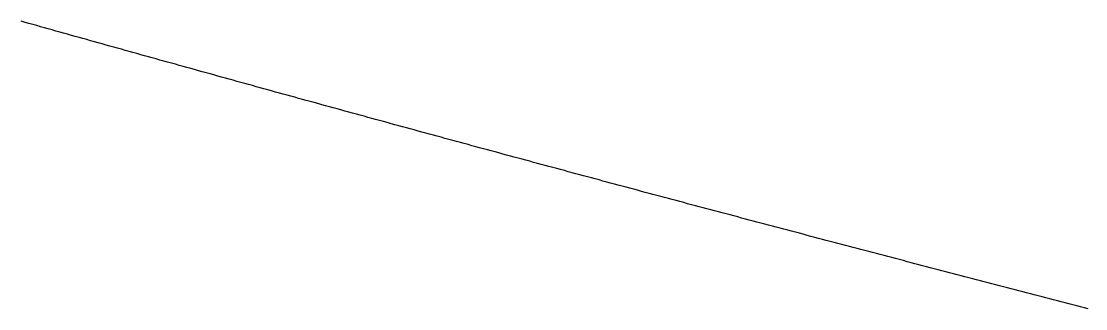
# Model space of a CAD drawing. Header units: metres. Extents: x 0.1 to 1.27, y -0.09 to 0.1.
# Drawn here: x 0.0983 to 0.1718, y -0.0489 to -0.0291 of the extents above; entities that cross this region are included whole.
import ezdxf

# ---------------------------------------------------------------- set-up
doc = ezdxf.new("R2010")
doc.units = ezdxf.units.M

msp = doc.modelspace()

# ---------------------------------------------------------------- linework, layer by layer
at = {"layer": 'CURVE', "color": 4}
msp.add_polyline3d([(0.17193157157157157, -0.04893664700512366, 3.7573183511467474), (0.17166582582582582, -0.04886814192228965, 3.7625223931843466), (0.1714000800800801, -0.048799614752737565, 3.767726435221946), (0.17113433433433434, -0.04873106549646742, 3.7729304772595453), (0.17086858858858858, -0.048662494153479195, 3.778134519297145), (0.17060284284284283, -0.0485939007237729, 3.783338561334744), (0.1703370970970971, -0.04852528520734854, 3.7885426033723437), (0.17007135135135135, -0.048456647604206114, 3.793746645409943), (0.1698056056056056, -0.04838798791434561, 3.7989506874475425), (0.16953985985985986, -0.04831930613776704, 3.8041547294851417), (0.16927411411411408, -0.048250602274470394, 3.8093587715227413), (0.16900836836836838, -0.0481818763244557, 3.8145628135603404), (0.1687426226226226, -0.048113128287722906, 3.81976685559794), (0.16847687687687687, -0.048044358164272064, 3.824970897635539), (0.16821113113113112, -0.04797556595410315, 3.830174939673139), (0.1679453853853854, -0.04790675165721617, 3.835378981710738), (0.16767963963963964, -0.04783791527361111, 3.840583023748337), (0.1674138938938939, -0.047769056803287996, 3.8457870657859368), (0.16714814814814816, -0.04770017624624679, 3.850991107823536), (0.1668824024024024, -0.04763127360248753, 3.8561951498611355), (0.16661665665665668, -0.0475623488720102, 3.8613991918987347), (0.16635091091091092, -0.047493402054814796, 3.8666032339363343), (0.1660851651651652, -0.04742443315090133, 3.8718072759739335), (0.1658194194194194, -0.04735544216026978, 3.877011318011533), (0.16555367367367368, -0.04728642908292017, 3.8822153600491323), (0.16528792792792793, -0.04721739391885249, 3.887419402086732), (0.1650221821821822, -0.04714833666806674, 3.892623444124331), (0.16475643643643642, -0.04707925733056291, 3.8978274861619306), (0.16449069069069067, -0.047010155906341014, 3.90303152819953), (0.16422494494494494, -0.04694103239540107, 3.9082355702371294), (0.1639591991991992, -0.04687188679774304, 3.9134396122747286), (0.16369345345345346, -0.04680271911336695, 3.9186436543123278), (0.16342770770770773, -0.046733529342272775, 3.9238476963499274), (0.16316196196196198, -0.046664317484460545, 3.9290517383875265), (0.1628962162162162, -0.046595083539930235, 3.934255780425126), (0.16263047047047047, -0.04652582750868186, 3.9394598224627253), (0.16236472472472474, -0.04645654939071542, 3.944663864500325), (0.16209897897897899, -0.04638724918603091, 3.949867906537924), (0.1618332332332332, -0.04631792689462831, 3.9550719485755237), (0.16156748748748748, -0.046248582516507666, 3.960275990613123), (0.16130174174174172, -0.04617921605166894, 3.9654800326507225), (0.161035995995996, -0.04610982750011216, 3.9706840746883216), (0.16077025025025024, -0.04604041686183729, 3.9758881167259212), (0.16050450450450449, -0.04597098413684436, 3.9810921587635204), (0.16023875875875876, -0.04590152932513336, 3.98629620080112), (0.159973013013013, -0.04583205242670429, 3.991500242838719), (0.15970726726726728, -0.045762553441557156, 3.9967042848763183), (0.15944152152152152, -0.045693032369691945, 4.0019083269139175), (0.1591757757757758, -0.04562348921110867, 4.007112368951518), (0.15891003003003001, -0.04555392396580731, 4.012316410989117), (0.1586442842842843, -0.045484336633787904, 4.017520453026716), (0.15837853853853856, -0.045414727215050424, 4.022724495064315), (0.15811279279279278, -0.045345095709594864, 4.027928537101915), (0.15784704704704705, -0.04527544211742124, 4.033132579139514), (0.1575813013013013, -0.04520576643852954, 4.0383366211771135), (0.15731555555555557, -0.045136068672919784, 4.043540663214713), (0.1570498098098098, -0.04506634882059194, 4.048744705252313), (0.15678406406406406, -0.04499660688154604, 4.053948747289912), (0.1565183183183183, -0.04492684285578207, 4.059152789327511), (0.1562525725725726, -0.04485705674330004, 4.06435683136511), (0.1559868268268268, -0.04478724854409991, 4.06956087340271), (0.15572108108108107, -0.044717418258181735, 4.074764915440309), (0.15545533533533532, -0.044647565885545484, 4.0799689574779086), (0.15518958958958962, -0.044577691426191175, 4.085172999515508), (0.1549238438438439, -0.0445077948801188, 4.090377041553107), (0.15465809809809805, -0.04443787624732831, 4.095581083590707), (0.15439235235235238, -0.044367935527819806, 4.100785125628306), (0.15412660660660663, -0.0442979727215932, 4.105989167665905), (0.1538608608608609, -0.04422798782864854, 4.111193209703504), (0.1535951151151151, -0.04415798084898579, 4.1163972517411045), (0.15332936936936936, -0.044087951782604995, 4.121601293778704), (0.15306362362362363, -0.04401790062950612, 4.126805335816303), (0.1527978778778779, -0.04394782738968918, 4.132009377853902), (0.15253213213213213, -0.04387773206315415, 4.137213419891502), (0.15226638638638637, -0.04380761464990107, 4.142417461929101), (0.15200064064064064, -0.04373747514992992, 4.1476215039667), (0.1517348948948949, -0.0436673135632407, 4.1528255460042995), (0.15146914914914916, -0.04359712988983341, 4.158029588041899), (0.15120340340340338, -0.043526924129708044, 4.163233630079499), (0.15093765765765765, -0.043456696282864624, 4.168437672117098), (0.1506719119119119, -0.043386446349303116, 4.173641714154697), (0.15040616616616617, -0.04331617432902355, 4.178845756192296), (0.15014042042042042, -0.04324588022202591, 4.184049798229896), (0.14987467467467466, -0.0431755640283102, 4.1892538402674955), (0.14960892892892894, -0.043105225747876424, 4.194457882305095), (0.14934318318318315, -0.043034865380724575, 4.199661924342694), (0.14907743743743743, -0.04296448292685467, 4.204865966380294), (0.14881169169169167, -0.042894078386266674, 4.210070008417893), (0.14854594594594595, -0.04282365175896063, 4.215274050455492), (0.1482802002002002, -0.042753203044936496, 4.220478092493091), (0.14801445445445444, -0.0426827322441943, 4.225682134530691), (0.14774870870870868, -0.042612239356734034, 4.230886176568291), (0.14748296296296295, -0.04254172438255571, 4.23609021860589), (0.14721721721721723, -0.04247118732165931, 4.241294260643489), (0.14695147147147147, -0.04240062817404484, 4.246498302681088), (0.1466857257257257, -0.04233004693971228, 4.251702344718688), (0.14641997997997996, -0.042259443618661685, 4.256906386756287), (0.14615423423423426, -0.042188818210893014, 4.2621104287938865), (0.1458884884884885, -0.04211817071640625, 4.267314470831486), (0.1456227427427427, -0.04204750113520142, 4.272518512869086), (0.145356996996997, -0.041976809467278546, 4.277722554906685), (0.14509125125125127, -0.041906095712637585, 4.282926596944284), (0.14482550550550552, -0.041835359871278566, 4.288130638981883), (0.1445597597597597, -0.04176460194320145, 4.293334681019483), (0.144294014014014, -0.041693821928406295, 4.298538723057082), (0.14402826826826828, -0.041623019826893065, 4.303742765094682), (0.14376252252252253, -0.04155219563866176, 4.308946807132281), (0.1434967767767768, -0.041481349363712394, 4.31415084916988), (0.14323103103103102, -0.04141048100204493, 4.31935489120748), (0.14296528528528527, -0.04133959055365942, 4.324558933245079), (0.14269953953953954, -0.041268678018555834, 4.329762975282678), (0.1424337937937938, -0.04119774339673419, 4.3349670173202774), (0.14216804804804803, -0.041126786688194465, 4.3401710593578775), (0.14190230230230227, -0.04105580789293667, 4.345375101395477), (0.14163655655655655, -0.04098480701096081, 4.350579143433076), (0.1413708108108108, -0.040913784042266886, 4.355783185470675), (0.14110506506506504, -0.04084273898685488, 4.360987227508275), (0.1408393193193193, -0.04077167184472481, 4.366191269545874), (0.14057357357357356, -0.040700582615876675, 4.371395311583473), (0.14030782782782783, -0.04062947130031047, 4.3765993536210726), (0.14004208208208208, -0.040558337898026195, 4.381803395658673), (0.13977633633633632, -0.04048718240902384, 4.387007437696272), (0.13951059059059057, -0.040416004833303425, 4.392211479733871), (0.13924484484484484, -0.040344805170864945, 4.39741552177147), (0.1389790990990991, -0.04027358342170839, 4.402619563809069), (0.13871335335335333, -0.04020233958583375, 4.407823605846669), (0.1384476076076076, -0.040131073663241076, 4.4130276478842685), (0.13818186186186185, -0.0400597856539303, 4.418231689921868), (0.13791611611611615, -0.039988475557901484, 4.423435731959467), (0.13765037037037034, -0.03991714337515456, 4.428639773997067), (0.1373846246246246, -0.0398457891056896, 4.433843816034666), (0.13711887887887889, -0.039774412749506556, 4.439047858072265), (0.13685313313313316, -0.03970301430660546, 4.444251900109864), (0.13658738738738735, -0.03963159377698626, 4.449455942147464), (0.13632164164164165, -0.039560151160649024, 4.454659984185064), (0.13605589589589592, -0.03948868645759371, 4.459864026222663), (0.13579015015015017, -0.03941719966782032, 4.465068068260262), (0.13552440440440444, -0.03934569079132886, 4.470272110297861), (0.13525865865865866, -0.039274159828119326, 4.475476152335461), (0.1349929129129129, -0.039202606778191734, 4.48068019437306), (0.13472716716716718, -0.03913103164154607, 4.4858842364106595), (0.13446142142142145, -0.03905943441818233, 4.491088278448259), (0.13419567567567567, -0.03898781510810052, 4.496292320485859), (0.13392992992992991, -0.03891617371130064, 4.501496362523458), (0.1336641841841842, -0.03884451022778271, 4.506700404561057), (0.13339843843843843, -0.03877282465754669, 4.511904446598656), (0.13313269269269268, -0.0387011170005926, 4.517108488636256), (0.13286694694694692, -0.038629387256920444, 4.522312530673855), (0.1326012012012012, -0.038557635426530235, 4.527516572711455), (0.13233545545545544, -0.03848586150942194, 4.532720614749054), (0.1320697097097097, -0.03841406550559558, 4.537924656786654), (0.13180396396396396, -0.038342247415051156, 4.543128698824253), (0.1315382182182182, -0.03827040723778865, 4.548332740861852), (0.13127247247247248, -0.038198544973808084, 4.553536782899451), (0.13100672672672672, -0.03812666062310945, 4.5587408249370505), (0.13074098098098094, -0.038054754185692735, 4.5639448669746505), (0.13047523523523522, -0.037982825661557966, 4.56914890901225), (0.1302094894894895, -0.03791087505070512, 4.574352951049849), (0.12994374374374376, -0.0378389023531342, 4.579556993087448), (0.12967799799799798, -0.03776690756884521, 4.584761035125048), (0.12941225225225225, -0.037694890697838164, 4.589965077162647), (0.1291465065065065, -0.03762285174011304, 4.595169119200246), (0.1288807607607608, -0.03755079069566985, 4.600373161237846), (0.128615015015015, -0.03747870756450858, 4.605577203275446), (0.12834926926926923, -0.03740660234662924, 4.610781245313045), (0.12808352352352353, -0.03733447504203185, 4.615985287350644), (0.12781777777777778, -0.037262325650716376, 4.621189329388243), (0.12755203203203205, -0.037190154172682836, 4.626393371425842), (0.12728628628628624, -0.037117960607931204, 4.631597413463442), (0.12702054054054054, -0.03704574495646154, 4.6368014555010415), (0.12675479479479482, -0.0369735072182738, 4.642005497538641), (0.12648904904904906, -0.036901247393367975, 4.64720953957624), (0.1262233033033033, -0.03682896548174408, 4.65241358161384), (0.12595755755755755, -0.03675666148340213, 4.657617623651439), (0.12569181181181183, -0.0366843353983421, 4.662821665689038), (0.12542606606606607, -0.03661198722656401, 4.668025707726637), (0.1251603203203203, -0.03653961696806783, 4.673229749764237), (0.12489457457457456, -0.0364672246228536, 4.678433791801837), (0.12462882882882882, -0.03639481019092129, 4.683637833839436), (0.12436308308308308, -0.03632237367227092, 4.688841875877035), (0.1240973373373373, -0.03624991506690248, 4.694045917914635), (0.12383159159159159, -0.036177434374815964, 4.699249959952234), (0.12356584584584583, -0.03610493159601138, 4.704454001989833), (0.12330010010010009, -0.036032406730488735, 4.7096580440274325), (0.12303435435435435, -0.03595985977824801, 4.714862086065032), (0.1227686086086086, -0.03588729073928922, 4.720066128102632), (0.12250286286286285, -0.03581469961361236, 4.725270170140231), (0.1222371171171171, -0.03574208640121743, 4.73047421217783), (0.12197137137137137, -0.035669451102104434, 4.735678254215429), (0.12170562562562559, -0.035596793716273355, 4.740882296253029), (0.12143987987987986, -0.035524114243724224, 4.746086338290628), (0.12117413413413412, -0.035451412684457013, 4.751290380328228), (0.12090838838838841, -0.03537868903847175, 4.756494422365827), (0.12064264264264263, -0.03530594330576838, 4.761698464403427), (0.12037689689689689, -0.035233175486346975, 4.766902506441026), (0.12011115115115115, -0.03516038558020749, 4.772106548478625), (0.1198454054054054, -0.03508757358734994, 4.777310590516224), (0.11957965965965967, -0.03501473950777431, 4.7825146325538235), (0.11931391391391388, -0.034941883341480615, 4.7877186745914235), (0.11904816816816817, -0.03486900508846886, 4.792922716629023), (0.11878242242242243, -0.03479610474873903, 4.798126758666622), (0.1185166766766767, -0.03472318232229112, 4.803330800704221), (0.11825093093093089, -0.034650237809125135, 4.808534842741821), (0.11798518518518519, -0.03457727120924111, 4.81373888477942), (0.11771943943943944, -0.034504282522639, 4.818942926817019), (0.11745369369369373, -0.03443127174931883, 4.824146968854619), (0.11718794794794794, -0.03435823888928057, 4.829351010892219), (0.1169222022022022, -0.03428518394252425, 4.834555052929818), (0.11665645645645646, -0.034212106909049876, 4.839759094967417), (0.11639071071071072, -0.034139007788857416, 4.844963137005016), (0.11612496496496494, -0.034065886581946876, 4.850167179042616), (0.11585921921921921, -0.03399274328831828, 4.855371221080215), (0.11559347347347347, -0.03391957790797162, 4.8605752631178145), (0.11532772772772773, -0.033846390440906884, 4.865779305155414), (0.11506198198198199, -0.03377318088712408, 4.870983347193013), (0.11479623623623621, -0.033699949246623194, 4.876187389230613), (0.11453049049049047, -0.033626695519404254, 4.881391431268212), (0.11426474474474474, -0.03355341970546725, 4.886595473305811), (0.113998998998999, -0.03348012180481217, 4.89179951534341), (0.11373325325325323, -0.03340680181743901, 4.8970035573810105), (0.1134675075075075, -0.03333345974334779, 4.90220759941861), (0.11320176176176176, -0.0332600955825385, 4.907411641456209), (0.112936016016016, -0.03318670933501114, 4.912615683493808), (0.11267027027027024, -0.033113301000765705, 4.917819725531408), (0.1124045245245245, -0.033039870579802205, 4.923023767569007), (0.11213877877877876, -0.03296641807212065, 4.928227809606606), (0.11187303303303305, -0.03289294347772101, 4.9334318516442055), (0.1116072872872873, -0.03281944679660331, 4.938635893681805), (0.11134154154154152, -0.03274592802876752, 4.943839935719405), (0.11107579579579577, -0.03267238717421367, 4.949043977757004), (0.11081005005005007, -0.03259882423294177, 4.954248019794603), (0.11054430430430431, -0.03252523920495178, 4.959452061832202), (0.11027855855855853, -0.032451632090243716, 4.964656103869802), (0.11001281281281282, -0.0323780028888176, 4.969860145907401), (0.10974706706706708, -0.03230435160067341, 4.975064187945001), (0.10948132132132134, -0.03223067822581115, 4.9802682299826), (0.10921557557557554, -0.0321569827642308, 4.9854722720202), (0.10894982982982981, -0.032083265215932404, 4.990676314057799), (0.10868408408408409, -0.03200952558091594, 4.995880356095398), (0.10841833833833835, -0.0319357638591814, 5.001084398132997), (0.10815259259259258, -0.03186198005072878, 5.006288440170597), (0.10788684684684685, -0.03178817415555811, 5.0114924822081965), (0.10762110110110111, -0.03171434617366936, 5.016696524245796), (0.10735535535535537, -0.03164049610506254, 5.021900566283395), (0.10708960960960962, -0.03156662394973765, 5.027104608320994), (0.10682386386386385, -0.03149272970769469, 5.032308650358594), (0.1065581181181181, -0.03141881337893366, 5.037512692396193), (0.10629237237237238, -0.03134487496345457, 5.042716734433792), (0.10602662662662664, -0.03127091446125741, 5.047920776471392), (0.10576088088088086, -0.03119693187234216, 5.053124818508992), (0.10549513513513512, -0.031122927196708856, 5.058328860546591), (0.10522938938938937, -0.03104890043435749, 5.06353290258419), (0.10496364364364363, -0.030974851585288045, 5.068736944621789), (0.10469789789789788, -0.03090078064950053, 5.073940986659389), (0.10443215215215214, -0.030826687626994947, 5.079145028696988), (0.1041664064064064, -0.030752572517771304, 5.0843490707345875), (0.10390066066066067, -0.030678435321829584, 5.089553112772187), (0.10363491491491494, -0.0306042760391698, 5.094757154809786), (0.10336916916916915, -0.030530094669791924, 5.099961196847386), (0.10310342342342341, -0.030455891213695997, 5.105165238884985), (0.1028376776776777, -0.03038166567088201, 5.110369280922584), (0.10257193193193195, -0.03030741804134994, 5.115573322960183), (0.10230618618618614, -0.03023314832509979, 5.1207773649977835), (0.10204044044044042, -0.03015885652213158, 5.125981407035383), (0.10177469469469469, -0.03008454263244531, 5.131185449072982), (0.10150894894894898, -0.030010206656040976, 5.136389491110581), (0.10124320320320318, -0.02993584859291854, 5.141593533148181), (0.10097745745745745, -0.029861468443078066, 5.14679757518578), (0.10071171171171173, -0.029787066206519518, 5.152001617223379), (0.10044596596596599, -0.02971264188324289, 5.1572056592609785), (0.10018022022022018, -0.029638195473248183, 5.162409701298579), (0.09991447447447446, -0.029563726976535427, 5.167613743336178), (0.09964872872872874, -0.029489236393104603, 5.172817785373777), (0.09938298298298298, -0.0294147237229557, 5.178021827411376), (0.09911723723723725, -0.029340188966088733, 5.183225869448975), (0.09885149149149147, -0.029265632122503684, 5.188429911486575), (0.09858574574574575, -0.029191053192200576, 5.1936339535241745), (0.09832, -0.0291164521751794, 5.198837995561774)], dxfattribs=at)

doc.saveas('drawing.dxf')
